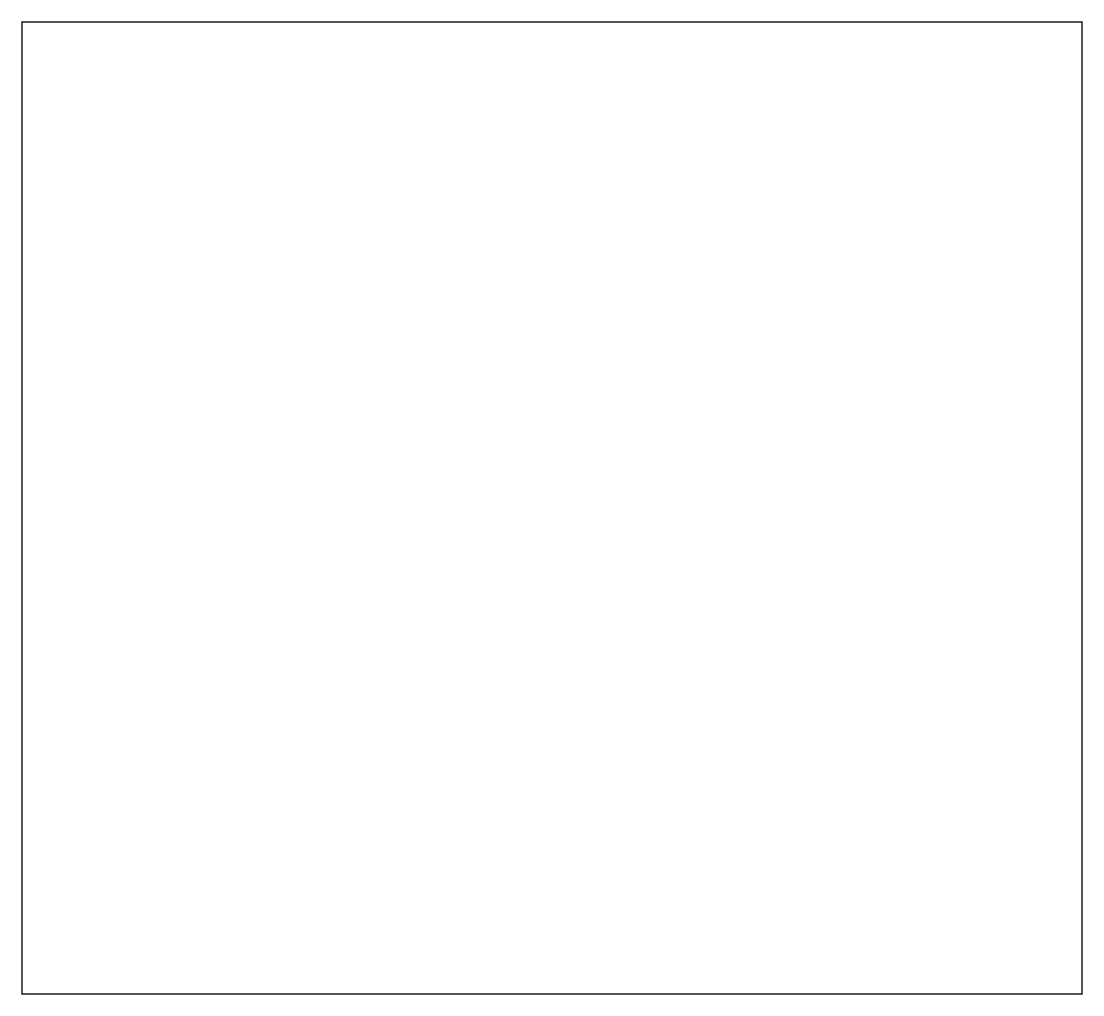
# Model space of a CAD drawing. Extents: x 0 to 180, y 0 to 165.
import ezdxf

# ---------------------------------------------------------------- set-up
doc = ezdxf.new("R2010")
doc.units = 0
doc.layers.add('BOARD_OUTLINE_00', color=254, linetype='CONTINUOUS')

# ---------------------------------------------------------------- blocks, each defined once
blk = doc.blocks.new('SMOOTH_0$24994')
at = {"const_width": 0.125}
blk.add_lwpolyline([(-0.06, 0, 1), (0.06, 0, 1)], format="xyb", close=True, dxfattribs=at)
blk = doc.blocks.new('BOARD_2')
at = {"layer": 'BOARD_OUTLINE_00', "const_width": 0.25}
blk.add_lwpolyline([(-169.3, -53.7), (-169.3, 111.3), (10.7, 111.3), (10.7, -53.7)], close=True, dxfattribs=at)
at = {"layer": 'BOARD_OUTLINE_00'}
for p in [(-169.3, 111.3), (10.7, 111.3), (-169.3, -53.7), (10.7, -53.7)]:
    blk.add_blockref('SMOOTH_0$24994', p, dxfattribs=at)

msp = doc.modelspace()

# ---------------------------------------------------------------- block references
msp.add_blockref('BOARD_2', (169.3, 53.7))

doc.saveas('drawing.dxf')
